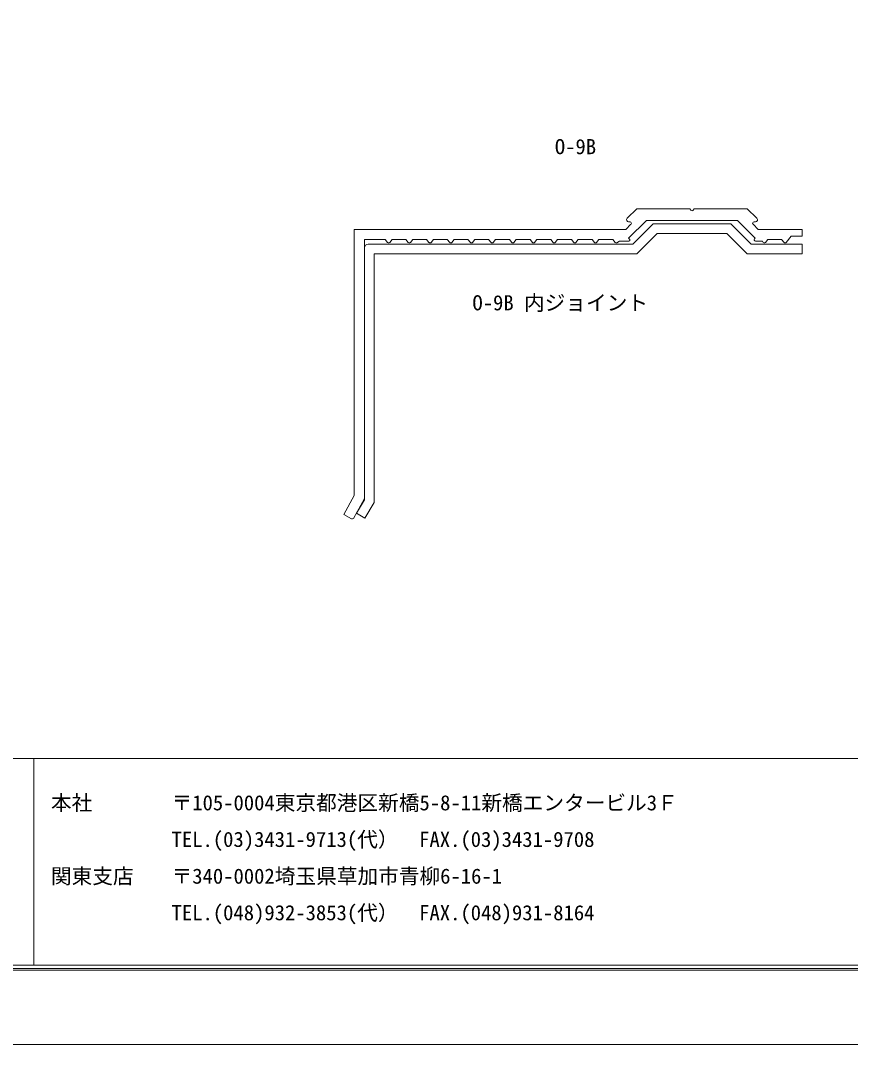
# Model space of a CAD drawing. Units: millimetres on the paper. Extents: x -210 to 210, y -148 to 148.
# Drawn here: x -81.4 to 39, y -148.5 to 0 of the extents above; entities that cross this region are included whole.
import ezdxf
from ezdxf.enums import TextEntityAlignment as Align

# ---------------------------------------------------------------- set-up
doc = ezdxf.new("R2010")
doc.units = ezdxf.units.MM
for name, color, linetype, lineweight in [('0-1_1-1図枠', 3, 'Continuous', 18), ('0-3_2-1寸法', 7, 'Continuous', 9), ('0-4_Defpoints', 7, 'Continuous', 9), ('0-6_5-1実寸型', 1, 'Continuous', 18)]:
    doc.layers.add(name, color=color, linetype=linetype, lineweight=lineweight)
doc.layers.add('0-2_1-2図名', color=7, linetype='Continuous')
doc.styles.add('ＭＳ ゴシック', font='')
doc.styles.get('ＭＳ ゴシック').set_extended_font_data('MS Gothic')

msp = doc.modelspace()

# ---------------------------------------------------------------- linework, layer by layer
at = {"layer": '0-1_1-1図枠'}
for p, q in [((-199.497, -107), (199.503, -107)), ((-79.497, -107), (-79.497, -137)), ((-199.997, -137.5), (200.003, -137.5)), ((-199.497, -137), (199.503, -137))]:
    msp.add_line(p, q, dxfattribs=at)
at = {"layer": '0-4_Defpoints'}
msp.add_line((-200.197, -137.7), (200.203, -137.7), dxfattribs=at)
msp.add_line((-200.197, -137.7), (200.203, -137.7), dxfattribs=at)
msp.add_lwpolyline([(-209.997, -148.5), (-209.997, 148.5), (210.003, 148.5), (210.003, -148.5)], close=True, dxfattribs=at)
at = {"layer": '0-6_5-1実寸型'}
for p, q in [((7.01, -29.2), (6.803, -29.2)), ((25.203, -29.2), (24.996, -29.2))]:
    msp.add_line(p, q, dxfattribs=at)
for points in [[(6.591, -28.688), (7.979, -27.3), (15.703, -27.3), (15.834, -27.507)], [(16.172, -27.507), (16.303, -27.3), (24.027, -27.3), (25.415, -28.688)], [(-33.389, -72.278), (-34.529, -71.638), (-32.997, -68.908), (-32.997, -30.3), (6.393, -30.3), (7.151, -29.541)], [(-31.462, -72.161), (-30.097, -69.888), (-30.097, -33.85), (8.003, -33.85), (10.953, -30.9), (21.053, -30.9), (24.003, -33.85), (32.003, -33.85), (32.003, -32.45), (24.583, -32.45), (21.633, -29.5), (10.373, -29.5), (7.423, -32.45), (-30.997, -32.45)], [(25.061, -31.659), (25.168, -31.552), (22.616, -29), (9.39, -29), (6.802, -31.587), (6.959, -31.744)], [(24.854, -29.541), (25.613, -30.3), (32.003, -30.3), (32.003, -31.3), (30.366, -31.3), (29.658, -32.176)], [(-28.153, -32.176), (-28.497, -31.75), (-31.497, -31.75), (-31.497, -69.3), (-33.123, -72.198)], [(-25.153, -32.176), (-25.497, -31.75), (-27.497, -31.75), (-27.842, -32.176)], [(-22.153, -32.176), (-22.497, -31.75), (-24.497, -31.75), (-24.842, -32.176)], [(-19.153, -32.176), (-19.497, -31.75), (-21.497, -31.75), (-21.842, -32.176)], [(-16.153, -32.176), (-16.497, -31.75), (-18.497, -31.75), (-18.842, -32.176)], [(-13.153, -32.176), (-13.497, -31.75), (-15.497, -31.75), (-15.842, -32.176)], [(-10.153, -32.176), (-10.497, -31.75), (-12.497, -31.75), (-12.842, -32.176)], [(-7.153, -32.176), (-7.497, -31.75), (-9.497, -31.75), (-9.842, -32.176)], [(-4.153, -32.176), (-4.497, -31.75), (-6.497, -31.75), (-6.842, -32.176)], [(-1.153, -32.176), (-1.497, -31.75), (-3.497, -31.75), (-3.842, -32.176)], [(1.847, -32.176), (1.503, -31.75), (-0.497, -31.75), (-0.842, -32.176)], [(4.847, -32.176), (4.503, -31.75), (2.503, -31.75), (2.158, -32.176)], [(6.853, -32), (5.503, -32), (5.1, -32.225)], [(26.347, -32.176), (26.205, -32), (25.203, -32)], [(29.347, -32.176), (29.003, -31.75), (27.002, -31.75), (26.658, -32.176)], [(-31.497, -32.95), (-31.497, -69.5), (-32.662, -71.439), (-31.462, -72.161)]]:
    msp.add_lwpolyline(points, dxfattribs=at)
for centre, radius, start, end in [((16.003, -27.4), 0.2, 212.33353, 327.66647), ((6.803, -28.9), 0.3, 135, 270), ((7.01, -29.4), 0.2, 315, 90), ((24.996, -29.4), 0.2, 90, 225), ((25.203, -28.9), 0.3, 270, 45), ((-30.997, -32.95), 0.5, 90, 180), ((-27.997, -32.05), 0.2, 218.97666, 321.02334), ((-24.997, -32.05), 0.2, 218.97666, 321.02334), ((-21.997, -32.05), 0.2, 218.97666, 321.02334), ((-18.997, -32.05), 0.2, 218.97666, 321.02334), ((-15.997, -32.05), 0.2, 218.97666, 321.02334), ((-12.997, -32.05), 0.2, 218.97666, 321.02334), ((-9.997, -32.05), 0.2, 218.97666, 321.02334), ((-6.997, -32.05), 0.2, 218.97666, 321.02334), ((-3.997, -32.05), 0.2, 218.97666, 321.02334), ((-0.997, -32.05), 0.2, 218.97666, 321.02334), ((2.003, -32.05), 0.2, 218.97666, 321.02334), ((5.003, -32.05), 0.2, 218.97666, 299.16473), ((6.853, -31.85), 0.15, 270, 45), ((25.203, -31.8), 0.2, 135, 270), ((26.503, -32.05), 0.2, 218.9341, 321.0659), ((29.503, -32.05), 0.2, 218.9341, 321.0659), ((-33.297, -72.1), 0.2, 242.70791, 330.70942)]:
    msp.add_arc(centre, radius, start, end, dxfattribs=at)

# ---------------------------------------------------------------- texts
at = {"layer": '0-2_1-2図名', "style": 'ＭＳ ゴシック'}
for s, p in [('本社', (-76.997, -115.203)), ('〒105-0004東京都港区新橋5-8-11新橋エンタービル3Ｆ', (-59.497, -115.203)), ('TEL.(03)3431-9713(代）  FAX.(03)3431-9708', (-59.497, -120.507)), ('関東支店', (-76.997, -125.839)), ('〒340-0002埼玉県草加市青柳6-16-1', (-59.497, -125.839)), ('TEL.(048)932-3853(代）  FAX.(048)931-8164', (-59.497, -131.143))]:
    msp.add_text(s, height=2.199, dxfattribs=at).set_placement(p, align=Align.BOTTOM_LEFT)
at = {"layer": '0-3_2-1寸法', "style": 'ＭＳ ゴシック'}
for s, p in [('O-9B', (-3.896, -20.052)), ('O-9B 内ジョイント', (-15.853, -42.694))]:
    msp.add_text(s, height=2.199, dxfattribs=at).set_placement(p, align=Align.BOTTOM_LEFT)

doc.saveas('drawing.dxf')
